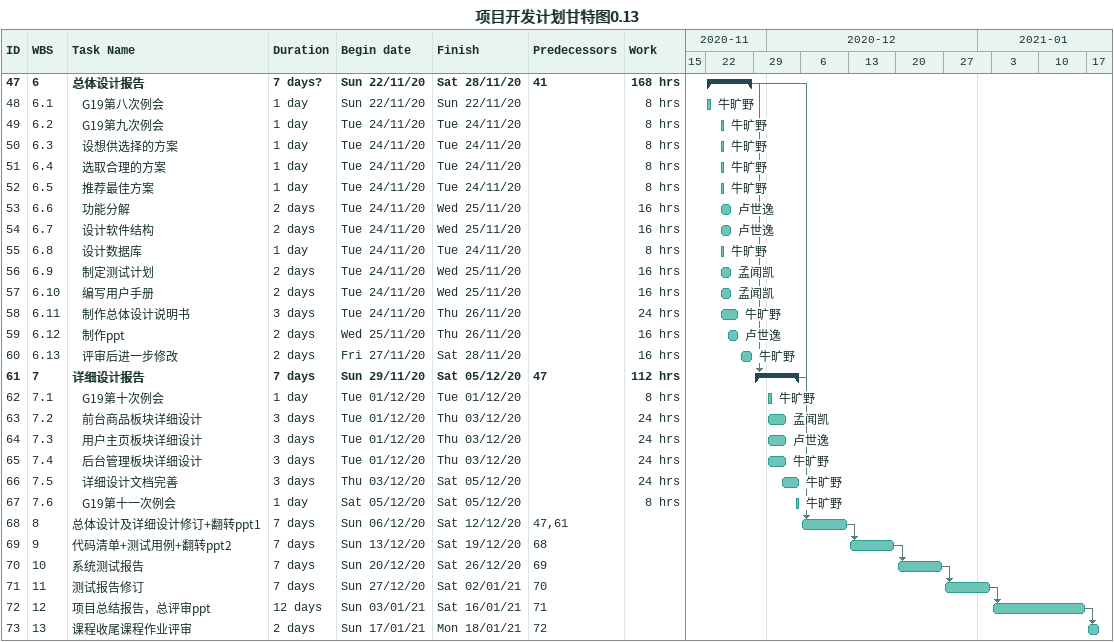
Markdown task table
项目开发计划甘特图0.13

| ID | WBS | Task | Duration | Start | Finish | Predecessors | Resources | Work (h) |
|---|---|---|---|---|---|---|---|---|
| 47 | 6 | **总体设计报告** | 7d? | 2020-11-22 | 2020-11-28 | 41 |  | 168 |
| 48 | 6.1 | G19第八次例会 | 1d | 2020-11-22 | 2020-11-22 |  | 牛旷野 | 8 |
| 49 | 6.2 | G19第九次例会 | 1d | 2020-11-24 | 2020-11-24 |  | 牛旷野 | 8 |
| 50 | 6.3 | 设想供选择的方案 | 1d | 2020-11-24 | 2020-11-24 |  | 牛旷野 | 8 |
| 51 | 6.4 | 选取合理的方案 | 1d | 2020-11-24 | 2020-11-24 |  | 牛旷野 | 8 |
| 52 | 6.5 | 推荐最佳方案 | 1d | 2020-11-24 | 2020-11-24 |  | 牛旷野 | 8 |
| 53 | 6.6 | 功能分解 | 2d | 2020-11-24 | 2020-11-25 |  | 卢世逸 | 16 |
| 54 | 6.7 | 设计软件结构 | 2d | 2020-11-24 | 2020-11-25 |  | 卢世逸 | 16 |
| 55 | 6.8 | 设计数据库 | 1d | 2020-11-24 | 2020-11-24 |  | 牛旷野 | 8 |
| 56 | 6.9 | 制定测试计划 | 2d | 2020-11-24 | 2020-11-25 |  | 孟闻凯 | 16 |
| 57 | 6.10 | 编写用户手册 | 2d | 2020-11-24 | 2020-11-25 |  | 孟闻凯 | 16 |
| 58 | 6.11 | 制作总体设计说明书 | 3d | 2020-11-24 | 2020-11-26 |  | 牛旷野 | 24 |
| 59 | 6.12 | 制作ppt | 2d | 2020-11-25 | 2020-11-26 |  | 卢世逸 | 16 |
| 60 | 6.13 | 评审后进一步修改 | 2d | 2020-11-27 | 2020-11-28 |  | 牛旷野 | 16 |
| 61 | 7 | **详细设计报告** | 7d | 2020-11-29 | 2020-12-05 | 47 |  | 112 |
| 62 | 7.1 | G19第十次例会 | 1d | 2020-12-01 | 2020-12-01 |  | 牛旷野 | 8 |
| 63 | 7.2 | 前台商品板块详细设计 | 3d | 2020-12-01 | 2020-12-03 |  | 孟闻凯 | 24 |
| 64 | 7.3 | 用户主页板块详细设计 | 3d | 2020-12-01 | 2020-12-03 |  | 卢世逸 | 24 |
| 65 | 7.4 | 后台管理板块详细设计 | 3d | 2020-12-01 | 2020-12-03 |  | 牛旷野 | 24 |
| 66 | 7.5 | 详细设计文档完善 | 3d | 2020-12-03 | 2020-12-05 |  | 牛旷野 | 24 |
| 67 | 7.6 | G19第十一次例会 | 1d | 2020-12-05 | 2020-12-05 |  | 牛旷野 | 8 |
| 68 | 8 | 总体设计及详细设计修订+翻转ppt1 | 7d | 2020-12-06 | 2020-12-12 | 47, 61 |  |  |
| 69 | 9 | 代码清单+测试用例+翻转ppt2 | 7d | 2020-12-13 | 2020-12-19 | 68 |  |  |
| 70 | 10 | 系统测试报告 | 7d | 2020-12-20 | 2020-12-26 | 69 |  |  |
| 71 | 11 | 测试报告修订 | 7d | 2020-12-27 | 2021-01-02 | 70 |  |  |
| 72 | 12 | 项目总结报告，总评审ppt | 12d | 2021-01-03 | 2021-01-16 | 71 |  |  |
| 73 | 13 | 课程收尾课程作业评审 | 2d | 2021-01-17 | 2021-01-18 | 72 |  |  |
